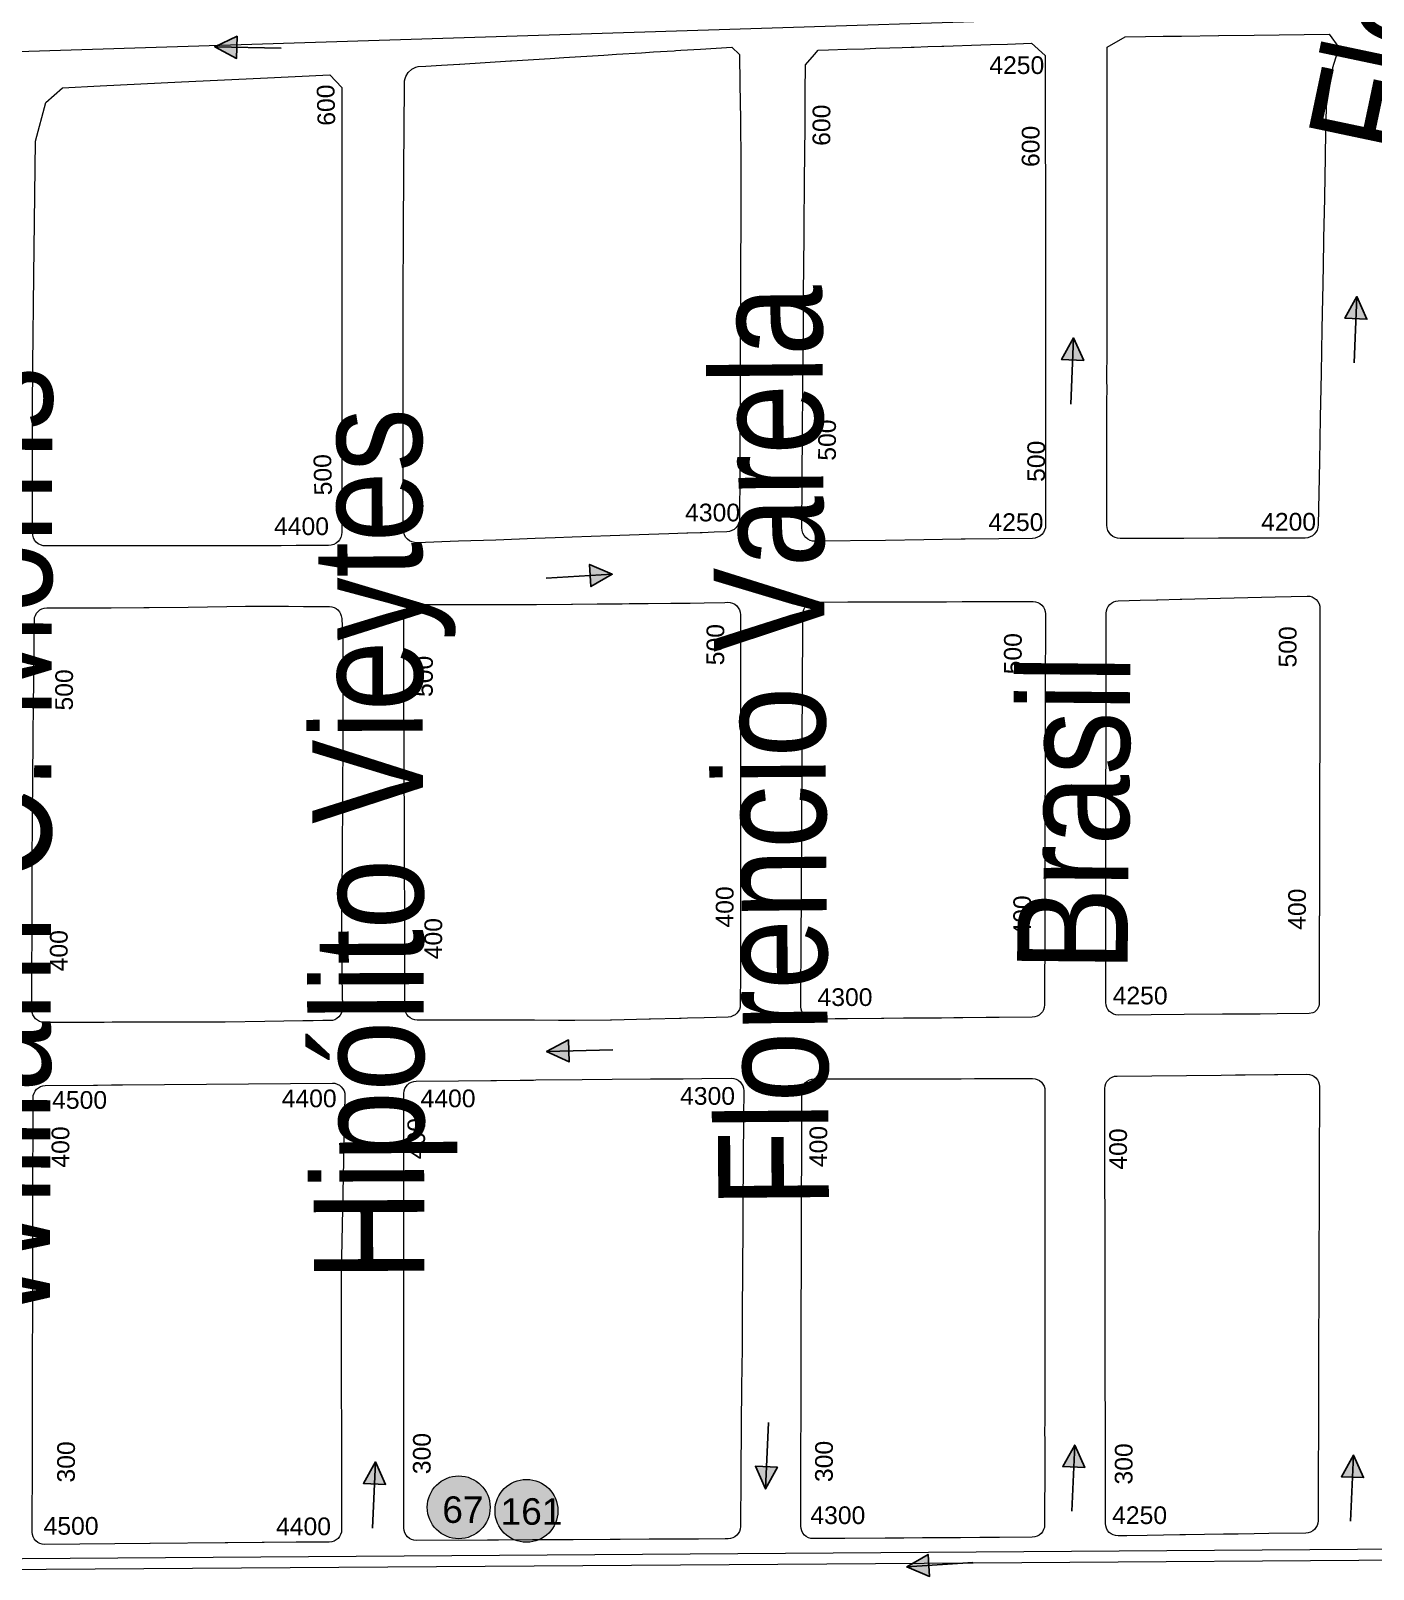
# Model space of a CAD drawing. Header units: millimetres. Extents: x 11558 to 23675, y 49449 to 61482.
# Drawn here: x 16001.3 to 16304.8, y 53663.4 to 54011.2 of the extents above; entities that cross this region are included whole.
import ezdxf

# ---------------------------------------------------------------- set-up
doc = ezdxf.new("R2010")
doc.units = ezdxf.units.MM
for name, color, linetype in [('0. plano base - nombres calles', 22, 'Continuous'), ('0. Plano Base - PLANO', 254, 'Continuous'), ('0. Plano base - sentido calles', 253, 'Continuous'), ('7. puesta en valor CC la lucila', 212, 'Continuous'), ('numeración', 7, 'Continuous')]:
    doc.layers.add(name, color=color, linetype=linetype)
doc.layers.add('Linea 161 ida', color=7, linetype='Continuous', true_color=0xd16b6b)
doc.layers.add('Linea 67 IDA', color=7, linetype='Continuous', true_color=0xcc9900)
doc.layers.add('Linea Bicentenario Original', color=7, linetype='Continuous', true_color=0x0000cc, transparency=0.5)
doc.layers.get('7. puesta en valor CC la lucila').off()
doc.styles.get("Standard").update_dxf_attribs({"font": 'arial.ttf'})

# ---------------------------------------------------------------- blocks, each defined once
blk = doc.blocks.new('MANZANAS')
at = {"layer": '0. Plano Base - PLANO', "color": 0, "linetype": 'Continuous', "lineweight": 5}
for points in [[(5636735.11, 6176470.93), (5636728.05, 6176467.24, -0.41524), (5636723.99, 6176468.51), (5636723.77, 6176468.95), (5636720.94, 6176474.4), (5636716.98, 6176482.03), (5636712.96, 6176489.78), (5636711.25, 6176493.07), (5636709.65, 6176496.16), (5636708.98, 6176497.44), (5636705.6, 6176503.96), (5636705.23, 6176504.67), (5636703.36, 6176508.28), (5636702.92, 6176509.12), (5636701.02, 6176512.78), (5636697.11, 6176520.33), (5636693.06, 6176528.13), (5636689.08, 6176535.79), (5636687.24, 6176539.34), (5636685.19, 6176543.31), (5636684.88, 6176543.89), (5636681.86, 6176549.71), (5636680.96, 6176551.46), (5636674.2, 6176564.48), (5636676.74, 6176568.41), (5636680.82, 6176570.6), (5636684.32, 6176572.47), (5636687.96, 6176574.43), (5636695.34, 6176578.38), (5636695.39, 6176578.4), (5636702.45, 6176582.19), (5636717.42, 6176590.21), (5636720.76, 6176588.52), (5636721.59, 6176583.79), (5636722.19, 6176581.97), (5636724.33, 6176575.37), (5636728.86, 6176566.23), (5636729.04, 6176565.91), (5636729.4, 6176565.14), (5636731.4, 6176561.12), (5636733.42, 6176557.04), (5636733.53, 6176556.83), (5636737.57, 6176548.66), (5636737.79, 6176548.22), (5636738, 6176547.81), (5636742.24, 6176539.24), (5636743.54, 6176536.64), (5636746.68, 6176530.29), (5636751.13, 6176521.33), (5636755.56, 6176512.39), (5636759.99, 6176503.45), (5636766.36, 6176490.6, -0.407842), (5636765.07, 6176486.61), (5636758.74, 6176483.3), (5636757.15, 6176482.47), (5636756.93, 6176482.35), (5636748.52, 6176477.95), (5636748.06, 6176477.71), (5636747.71, 6176477.53), (5636740.82, 6176473.92), (5636740.34, 6176473.67), (5636735.38, 6176471.07)], [(5636710.43, 6176458.13), (5636697.04, 6176450.94), (5636696.21, 6176450.5), (5636688.76, 6176446.5), (5636681.16, 6176442.42), (5636667.14, 6176434.89, -0.420524), (5636663.04, 6176436.17), (5636658.33, 6176445.43), (5636656.55, 6176448.92), (5636654.58, 6176452.78), (5636647.55, 6176466.58), (5636647.11, 6176467.44), (5636645.49, 6176470.62), (5636642.75, 6176476), (5636641.84, 6176477.78), (5636639.01, 6176483.35), (5636636.12, 6176489.02), (5636633.06, 6176495.02), (5636630.49, 6176500.07), (5636629.13, 6176502.75), (5636627.73, 6176505.49), (5636626.73, 6176507.45), (5636625.27, 6176510.31), (5636621.18, 6176518.34), (5636619.25, 6176522.13), (5636618.35, 6176523.9), (5636615.52, 6176529.45), (5636616.22, 6176532.46), (5636616.52, 6176533.71), (5636618.6, 6176534.88), (5636622.16, 6176536.88), (5636625.68, 6176538.86), (5636627.9, 6176540.11), (5636630.66, 6176541.65), (5636633.08, 6176543.01), (5636634.89, 6176544.03), (5636635.51, 6176544.32), (5636638.15, 6176545.86), (5636640.94, 6176547.42), (5636641.34, 6176547.65), (5636648.6, 6176551.72), (5636650.54, 6176552.82), (5636653.9, 6176554.7), (5636658.65, 6176557.37), (5636662.65, 6176556.33), (5636665.1, 6176551.61), (5636667.06, 6176547.86), (5636668.73, 6176544.66), (5636669.11, 6176543.92), (5636673.14, 6176536.18), (5636674.84, 6176532.92), (5636677.31, 6176528.16), (5636681.37, 6176520.37), (5636685.06, 6176513.28), (5636685.18, 6176513.04), (5636692.38, 6176499.21), (5636693.27, 6176497.51), (5636695.4, 6176493.42), (5636695.45, 6176493.33), (5636697.14, 6176490.07), (5636701.08, 6176482.5), (5636701.79, 6176481.15), (5636705.32, 6176474.37), (5636707.14, 6176470.86), (5636711.67, 6176462.16, -0.410496)], [(5636583.26, 6176394.3), (5636578.99, 6176402.47), (5636573.57, 6176412.88), (5636571.47, 6176416.91), (5636570.27, 6176419.22), (5636569.63, 6176420.44), (5636568.03, 6176423.54), (5636566.24, 6176427), (5636565.66, 6176428.12), (5636562.5, 6176434.23), (5636561.56, 6176436.04), (5636557.7, 6176443.52), (5636553.54, 6176451.61), (5636549.63, 6176459.21), (5636548.55, 6176461.32), (5636545.8, 6176466.7), (5636541.66, 6176474.82), (5636537.1, 6176483.75), (5636536.74, 6176484.45), (5636536.6, 6176484.96), (5636536.53, 6176485.48), (5636536.61, 6176486.53), (5636536.97, 6176487.52), (5636537.58, 6176488.38), (5636537.97, 6176488.74), (5636539.5, 6176489.65), (5636542.49, 6176491.45), (5636546, 6176493.54), (5636546.08, 6176493.59), (5636555.89, 6176499.5), (5636556.11, 6176499.63), (5636563.63, 6176504.15), (5636566.25, 6176505.72), (5636574.01, 6176510.39), (5636576.51, 6176511.89), (5636581.33, 6176514.78), (5636583.67, 6176516.19), (5636587.69, 6176518.61), (5636588.03, 6176518.81), (5636589.02, 6176519.41), (5636592.79, 6176521.67), (5636598.92, 6176525.36), (5636601.22, 6176524.69), (5636604.38, 6176518.77), (5636608.16, 6176511.71), (5636612.84, 6176502.93), (5636617, 6176494.85), (5636617.22, 6176494.43), (5636625, 6176479.32), (5636631.4, 6176466.88), (5636632.77, 6176464.22), (5636634.66, 6176460.55), (5636636.92, 6176456.16), (5636636.99, 6176456.02), (5636640.78, 6176448.67), (5636640.83, 6176448.56), (5636646.23, 6176438.08), (5636648.18, 6176434.31), (5636649.6, 6176431.57, -0.40429), (5636648.42, 6176427.58), (5636645.92, 6176426.16), (5636643.58, 6176424.84), (5636643.15, 6176424.6), (5636640.74, 6176423.24), (5636640.53, 6176423.11), (5636637.01, 6176421.13), (5636633.06, 6176418.89), (5636625.44, 6176414.58), (5636617.97, 6176410.36), (5636614.6, 6176408.46), (5636610.66, 6176406.28), (5636602.93, 6176401.86), (5636595.55, 6176397.69), (5636587.4, 6176393.08, -0.424016)], [(5636569.95, 6176383.31), (5636564.53, 6176380.47), (5636563.45, 6176379.91), (5636560.46, 6176378.35), (5636557.14, 6176376.62), (5636545.54, 6176370.58), (5636533.94, 6176364.53), (5636533.76, 6176364.44), (5636526.86, 6176360.84), (5636526.4, 6176360.61), (5636526.26, 6176360.53), (5636525.97, 6176360.38), (5636522.29, 6176358.46), (5636520.36, 6176357.46), (5636518.93, 6176356.71), (5636518.43, 6176356.45), (5636513.22, 6176353.74, -0.414645), (5636509.17, 6176355.02), (5636508.54, 6176356.24), (5636505.07, 6176362.91), (5636500.79, 6176371.15), (5636500.24, 6176372.22), (5636498.54, 6176375.49), (5636496.29, 6176379.82), (5636491.76, 6176388.74), (5636482.65, 6176406.76), (5636468.96, 6176433.88), (5636467.03, 6176442.72), (5636468.82, 6176447.4), (5636476.23, 6176451.72), (5636492.12, 6176460.98), (5636507.57, 6176469.99), (5636521.13, 6176477.9), (5636524.82, 6176476.6), (5636529.64, 6176467.33), (5636544.16, 6176439.41), (5636558.09, 6176412.6), (5636558.41, 6176411.99), (5636560.35, 6176408.25), (5636561.91, 6176405.25), (5636566.97, 6176395.53), (5636571.22, 6176387.36, -0.413212)], [(5636773.52, 6176372.63), (5636769.28, 6176380.81), (5636767.51, 6176384.24), (5636765.15, 6176388.78), (5636765.08, 6176388.92), (5636762.82, 6176393.28), (5636761.17, 6176396.45), (5636759.35, 6176399.97), (5636758.11, 6176402.37), (5636757.91, 6176402.75), (5636757.37, 6176403.79), (5636755.29, 6176407.79), (5636753.3, 6176411.64), (5636745.12, 6176427.41), (5636741.23, 6176434.92), (5636737.31, 6176442.48), (5636733.86, 6176449.14), (5636733, 6176450.8, -0.406739), (5636734.13, 6176454.54), (5636738.47, 6176456.93), (5636741.71, 6176458.72), (5636741.98, 6176458.86), (5636746.38, 6176461.29), (5636746.76, 6176461.5), (5636754.41, 6176465.72), (5636765.25, 6176471.69), (5636771.58, 6176475.19, -0.422105), (5636775.42, 6176474.02), (5636779.8, 6176465.55), (5636780.03, 6176465.11), (5636783.04, 6176459.28), (5636784.56, 6176456.34), (5636784.58, 6176456.29), (5636789.09, 6176447.57), (5636793.84, 6176438.38), (5636795.09, 6176435.96), (5636795.59, 6176434.98), (5636796.11, 6176433.99), (5636798.3, 6176429.74), (5636802.81, 6176421.01), (5636807.27, 6176412.4), (5636807.38, 6176412.18), (5636808.55, 6176409.93), (5636811.92, 6176403.41), (5636815.43, 6176396.6), (5636816.51, 6176394.51), (5636816.63, 6176394.11), (5636816.65, 6176393.27), (5636816.36, 6176392.48), (5636816.11, 6176392.13), (5636815.46, 6176391.61), (5636809.1, 6176388.25), (5636805.69, 6176386.44), (5636804.59, 6176385.86), (5636801.09, 6176384.01), (5636798.16, 6176382.46), (5636790.48, 6176378.4), (5636777.32, 6176371.44, -0.416674)], [(5636760.29, 6176362.03), (5636753.71, 6176358.54), (5636751.08, 6176357.14), (5636746.45, 6176354.69), (5636746.2, 6176354.6), (5636744.61, 6176353.71), (5636742.16, 6176352.41), (5636738.24, 6176350.33), (5636737.12, 6176349.74), (5636734.59, 6176348.4), (5636730.62, 6176346.29), (5636730.17, 6176346.05), (5636723.41, 6176342.47), (5636722.99, 6176342.24), (5636721.96, 6176341.7), (5636720.93, 6176341.15), (5636716.58, 6176338.84, -0.418139), (5636712.77, 6176340.03), (5636704.94, 6176355.3), (5636704.48, 6176356.19), (5636702.67, 6176359.71), (5636700.88, 6176363.19), (5636700.52, 6176363.89), (5636698.81, 6176367.22), (5636698.22, 6176368.37), (5636696.42, 6176371.88), (5636692.31, 6176379.89), (5636688.62, 6176387.08), (5636684.61, 6176394.88), (5636680.51, 6176402.88), (5636678.09, 6176407.58), (5636675.3, 6176413.02), (5636672.25, 6176418.96, -0.417978), (5636673.49, 6176422.75), (5636675.21, 6176423.6), (5636679.99, 6176426.14), (5636686.46, 6176429.51), (5636687.62, 6176430.11), (5636692.65, 6176432.74), (5636695.35, 6176434.15), (5636699.78, 6176436.46), (5636702.88, 6176438.08), (5636709.36, 6176441.46), (5636710.67, 6176442.14), (5636714.35, 6176444.06), (5636717.12, 6176445.51, -0.415416), (5636720.9, 6176444.31), (5636722.66, 6176440.9), (5636724.4, 6176437.54), (5636725.87, 6176434.69), (5636727.37, 6176431.79), (5636729.05, 6176428.54), (5636733.1, 6176420.7), (5636737.01, 6176413.12), (5636738.35, 6176410.53), (5636740.98, 6176405.43), (5636742.52, 6176402.47), (5636745.11, 6176397.44), (5636745.58, 6176396.53), (5636746.45, 6176394.85), (5636747.09, 6176393.6), (5636748.97, 6176389.96), (5636749.4, 6176389.14), (5636751.1, 6176385.84), (5636752.97, 6176382.23), (5636761.46, 6176365.78, -0.411013)], [(5636652.97, 6176305.56), (5636637.18, 6176297.36, -0.414023), (5636633.41, 6176298.56), (5636628, 6176308.94), (5636626.73, 6176311.38), (5636625.18, 6176314.34), (5636623.81, 6176316.95), (5636621.25, 6176321.99), (5636621.05, 6176322.21), (5636619.55, 6176325.07), (5636617.09, 6176329.78), (5636613.09, 6176337.41), (5636609.37, 6176344.51), (5636609.22, 6176344.79), (5636607.38, 6176348.31), (5636604.99, 6176352.86), (5636602.33, 6176357.94), (5636601.03, 6176360.41), (5636599.62, 6176363.12), (5636592.46, 6176376.8, -0.415055), (5636593.65, 6176380.58), (5636601.91, 6176384.87), (5636607.23, 6176387.65), (5636609.78, 6176388.97), (5636617.44, 6176392.97), (5636617.8, 6176393.16), (5636624.75, 6176396.86), (5636624.98, 6176396.98), (5636629.9, 6176399.59), (5636632.53, 6176400.99), (5636634.9, 6176402.25), (5636636.29, 6176402.99), (5636640.07, 6176405), (5636644.63, 6176407.42), (5636647.85, 6176409.13), (5636648.51, 6176409.47), (5636651.25, 6176410.93), (5636655.38, 6176413.22), (5636655.94, 6176413.53, -0.422567), (5636659.78, 6176412.37), (5636660.06, 6176411.83), (5636664.81, 6176402.7), (5636668.36, 6176395.91), (5636670.15, 6176392.48), (5636672.17, 6176388.59), (5636674.44, 6176384.22), (5636676, 6176381.24), (5636676.44, 6176380.4), (5636677.18, 6176378.98), (5636680.39, 6176372.77), (5636684.2, 6176365.44), (5636688.08, 6176357.93), (5636692.13, 6176350.11), (5636693.47, 6176347.51), (5636695.42, 6176343.73), (5636696.86, 6176340.96), (5636697.12, 6176340.45), (5636700.4, 6176334.12, -0.40551), (5636699.27, 6176330.38), (5636694.51, 6176327.74), (5636691.22, 6176325.91), (5636689.94, 6176325.2), (5636689.62, 6176325.02), (5636683.91, 6176321.85), (5636683.66, 6176321.71), (5636676.18, 6176317.55), (5636675.98, 6176317.45), (5636668.82, 6176313.69), (5636668.66, 6176313.61), (5636665.57, 6176312.01), (5636660.71, 6176309.51)], [(5636783.43, 6176359.08), (5636804.2, 6176370.12), (5636807.06, 6176371.64), (5636808.99, 6176372.67), (5636814.85, 6176375.78), (5636815.54, 6176376.15), (5636821.34, 6176379.24, -0.417973), (5636825.15, 6176378.05), (5636828.5, 6176371.55), (5636830.29, 6176368.07), (5636830.49, 6176367.69), (5636833.19, 6176362.44), (5636834.11, 6176360.65), (5636837.71, 6176353.67), (5636842.41, 6176344.57), (5636846.95, 6176335.75), (5636851.37, 6176327.17), (5636855.96, 6176318.27), (5636860.46, 6176309.53), (5636865.23, 6176300.27), (5636867.8, 6176295.29), (5636870.11, 6176290.82, -0.408801), (5636868.95, 6176287.07), (5636861.57, 6176283.1), (5636858.68, 6176281.54), (5636855.48, 6176279.81), (5636852.52, 6176278.22), (5636844.96, 6176274.14), (5636843.86, 6176273.55), (5636837.34, 6176270.04), (5636833.28, 6176267.85), (5636831.57, 6176266.93, -0.418221), (5636827.76, 6176268.09), (5636824.96, 6176273.46), (5636820.94, 6176281.16), (5636817.16, 6176288.41), (5636816.92, 6176288.89), (5636813.05, 6176296.3), (5636810.55, 6176301.08), (5636808.94, 6176304.17), (5636807.07, 6176307.76), (5636804.98, 6176311.77), (5636803.29, 6176315), (5636801.07, 6176319.26), (5636797.11, 6176326.84), (5636794.62, 6176331.63), (5636793.04, 6176334.65), (5636791.38, 6176337.83), (5636789.72, 6176341.03), (5636789.19, 6176342.04), (5636786.37, 6176347.44), (5636782.26, 6176355.31, -0.411928)], [(5636558.83, 6176259.21), (5636546.65, 6176282.68), (5636543.22, 6176289.36), (5636542.56, 6176290.66), (5636540.12, 6176295.46), (5636538.77, 6176298.12), (5636530.95, 6176313.53), (5636526.9, 6176321.48), (5636525.45, 6176324.35), (5636523.61, 6176327.97), (5636522.3, 6176330.54), (5636520.93, 6176333.25), (5636519.42, 6176336.22), (5636518.68, 6176337.68, -0.4119), (5636519.89, 6176341.43), (5636525.44, 6176344.31), (5636531.47, 6176347.44), (5636531.68, 6176347.54), (5636532.84, 6176348.14), (5636539.37, 6176351.61), (5636540.43, 6176352.18), (5636548.21, 6176356.34), (5636555.88, 6176360.44), (5636559.6, 6176362.46), (5636562.71, 6176364.15), (5636563.52, 6176364.52), (5636568.22, 6176366.94), (5636571.21, 6176368.48), (5636576.45, 6176371.16, -0.399637), (5636580.15, 6176370.07), (5636582.77, 6176365.54), (5636584.71, 6176361.82), (5636586.1, 6176359.16), (5636586.82, 6176357.78), (5636588.65, 6176354.28), (5636592.75, 6176346.43), (5636604.94, 6176322.53), (5636608.63, 6176315.3), (5636612.4, 6176307.92), (5636613.99, 6176304.8), (5636617.37, 6176298.52), (5636617.5, 6176298.29), (5636617.61, 6176298.08), (5636620.91, 6176291.95, -0.419124), (5636619.73, 6176288.14), (5636618.31, 6176287.4), (5636616.38, 6176286.34), (5636614.79, 6176285.48), (5636614.33, 6176285.24), (5636610.56, 6176283.21), (5636606.77, 6176281.18), (5636598.87, 6176276.94), (5636595.34, 6176275.06), (5636591.33, 6176272.97), (5636588.18, 6176271.33), (5636583.64, 6176268.97), (5636576.2, 6176265.16), (5636574.59, 6176264.25), (5636573.22, 6176263.54), (5636571.34, 6176262.56), (5636562.61, 6176258.02, -0.41462)], [(5636770.52, 6176348.58), (5636773.21, 6176343.38), (5636777.01, 6176336.05), (5636777.14, 6176335.81), (5636778.89, 6176332.43), (5636779.53, 6176331.2), (5636781.12, 6176328.13), (5636785.14, 6176320.39), (5636786.66, 6176317.45), (5636789.16, 6176312.62), (5636791.2, 6176308.69), (5636793.04, 6176305.15), (5636796.94, 6176297.63), (5636800.95, 6176289.89), (5636805.02, 6176282.04), (5636805.85, 6176280.39), (5636807.06, 6176278.11), (5636808.91, 6176274.54), (5636815.68, 6176261.48, -0.412099), (5636814.5, 6176257.72), (5636807.93, 6176254.25), (5636804.03, 6176252.19), (5636800.12, 6176250.13), (5636796.36, 6176248.15), (5636792.53, 6176246.12), (5636788.8, 6176244.16), (5636785.05, 6176242.18), (5636776.98, 6176237.92), (5636770.69, 6176234.6, -0.416844), (5636766.89, 6176235.79), (5636760.22, 6176248.71), (5636758.71, 6176251.63), (5636755.63, 6176257.6), (5636752.21, 6176264.22), (5636748.39, 6176271.63), (5636748.29, 6176271.82), (5636744.38, 6176279.38), (5636744.2, 6176279.73), (5636740.43, 6176287.03), (5636738.04, 6176291.66), (5636736.44, 6176294.77), (5636736.31, 6176295.02), (5636732.87, 6176301.67), (5636732.7, 6176302.01), (5636732.6, 6176302.19), (5636728.54, 6176310.05), (5636728.31, 6176310.5), (5636724.43, 6176318.02), (5636721.78, 6176323.15, -0.412843), (5636722.97, 6176326.92), (5636734.55, 6176332.96), (5636736.88, 6176334.18), (5636743.84, 6176337.81), (5636744.93, 6176338.38), (5636752.46, 6176342.31), (5636755.12, 6176343.7), (5636756.5, 6176344.43), (5636758.53, 6176345.48), (5636766.74, 6176349.77, -0.415063)], [(5636643.33, 6176285), (5636651.77, 6176289.48), (5636658.26, 6176292.93), (5636659.39, 6176293.53), (5636664.13, 6176296.04), (5636666.78, 6176297.45), (5636667.22, 6176297.69), (5636676.46, 6176302.6), (5636682.44, 6176305.77), (5636690.13, 6176309.85), (5636696.63, 6176313.3), (5636700.36, 6176315.28), (5636706.25, 6176318.41, -0.419065), (5636710.06, 6176317.21), (5636712.75, 6176311.94), (5636713.28, 6176310.89), (5636716.75, 6176304.09), (5636717.16, 6176303.3), (5636718.7, 6176300.27), (5636720.59, 6176296.56), (5636724.53, 6176288.84), (5636727.9, 6176282.22), (5636728.39, 6176281.25), (5636732.95, 6176272.32), (5636733.03, 6176272.16), (5636736.54, 6176265.42), (5636740.48, 6176257.55), (5636744.42, 6176249.83), (5636745.87, 6176246.97), (5636747.97, 6176242.85), (5636749.7, 6176239.46), (5636751.45, 6176236.04), (5636752.95, 6176233.08), (5636754.82, 6176229.41, -0.410639), (5636753.63, 6176225.66), (5636753.04, 6176225.35), (5636747.68, 6176222.54), (5636747.24, 6176222.31), (5636746.8, 6176222.08), (5636743.26, 6176220.21), (5636742.6, 6176219.86), (5636737.83, 6176217.35), (5636732.07, 6176214.32), (5636730.04, 6176213.25), (5636722.65, 6176209.36), (5636722.24, 6176209.14), (5636715.16, 6176205.42), (5636714.7, 6176205.18), (5636714.47, 6176205.06), (5636707.69, 6176201.49), (5636707.2, 6176201.23), (5636705.5, 6176200.34), (5636691.26, 6176192.84, -0.415729), (5636687.47, 6176194.03), (5636683.16, 6176202.33), (5636673.49, 6176220.93), (5636672.76, 6176222.34), (5636668.78, 6176230.01), (5636661.24, 6176244.51), (5636657.01, 6176252.66), (5636653.01, 6176260.34), (5636649.07, 6176267.94), (5636644.96, 6176275.84), (5636642.16, 6176281.24, -0.411595)], [(5636613.29, 6176154.49), (5636605.56, 6176169.47), (5636604.88, 6176170.77), (5636604, 6176172.48), (5636602.87, 6176174.66), (5636602.81, 6176174.78), (5636602.28, 6176175.81), (5636599.14, 6176181.88), (5636598.9, 6176182.35), (5636598.66, 6176182.82), (5636595.52, 6176188.88), (5636595.45, 6176189.03), (5636594.71, 6176190.46), (5636590.65, 6176198.32), (5636587.29, 6176204.81), (5636586.78, 6176205.8), (5636582.73, 6176213.64), (5636580.23, 6176218.49), (5636578.81, 6176221.25), (5636574.78, 6176229.01), (5636572.98, 6176232.5), (5636571.37, 6176235.6), (5636568.22, 6176241.68, -0.411272), (5636569.39, 6176245.44), (5636579.03, 6176250.56), (5636579.78, 6176250.96), (5636579.83, 6176250.98), (5636582.58, 6176252.44), (5636582.64, 6176252.47), (5636584.75, 6176253.59), (5636584.8, 6176253.62), (5636626.73, 6176275.87, -0.423069), (5636630.55, 6176274.63), (5636648.32, 6176238.55), (5636648.4, 6176238.39), (5636649.85, 6176235.62), (5636650.25, 6176234.86), (5636650.3, 6176234.76), (5636652.46, 6176230.62), (5636652.51, 6176230.53), (5636656.38, 6176223.12), (5636660.48, 6176215.26), (5636664.53, 6176207.52), (5636666.02, 6176204.66), (5636668.13, 6176200.62), (5636668.45, 6176200.01), (5636668.69, 6176199.55), (5636671.23, 6176194.68), (5636672.68, 6176191.9), (5636674.19, 6176189.02), (5636675.12, 6176187.24, -0.412348), (5636673.95, 6176183.47), (5636669.02, 6176180.86), (5636668.97, 6176180.83), (5636668.51, 6176180.59), (5636668.45, 6176180.56), (5636667.4, 6176180), (5636667.34, 6176179.97), (5636660.91, 6176176.56), (5636660.86, 6176176.53), (5636660.52, 6176176.35), (5636653.68, 6176172.72), (5636653.18, 6176172.45), (5636653.13, 6176172.43), (5636638.13, 6176164.47), (5636638.08, 6176164.44), (5636617.09, 6176153.31, -0.417434)]]:
    blk.add_lwpolyline(points, format="xyb", close=True, dxfattribs=at)
blk = doc.blocks.new('67 ida')
at = {"layer": 'Linea 67 IDA', "lineweight": 211, "true_color": 0xededed}
h = blk.add_hatch(color=7, dxfattribs=at)
h.dxf.hatch_style = 1
edge = h.paths.add_edge_path()
edge.add_arc((0, 0), 7.11, 0, 360)
at = {"layer": 'Linea 67 IDA', "lineweight": 9}
blk.add_circle((0, 0), 7.11, dxfattribs=at)
at = {"layer": 'Linea 67 IDA', "lineweight": 15, "insert": (-3.71, 2.48), "char_height": 6, "attachment_point": 1}
blk.add_mtext_dynamic_manual_height_columns('67', width=16.4579, gutter_width=12.5, heights=[0], dxfattribs=at)
blk = doc.blocks.new('161 ida')
at = {"layer": 'Linea 161 ida', "lineweight": 211, "true_color": 0xededed}
h = blk.add_hatch(color=7, dxfattribs=at)
h.dxf.hatch_style = 1
edge = h.paths.add_edge_path()
edge.add_arc((0, 0), 7.11, 0, 360)
at = {"layer": 'Linea 161 ida', "lineweight": 9}
blk.add_circle((0, 0), 7.11, dxfattribs=at)
at = {"layer": 'Linea 161 ida', "lineweight": 15, "insert": (-5.85, 2.85), "char_height": 6, "attachment_point": 1}
blk.add_mtext_dynamic_manual_height_columns('161', width=16.4579, gutter_width=12.5, heights=[0], dxfattribs=at)

msp = doc.modelspace()

# ---------------------------------------------------------------- hatches: boundary and pattern name
at = {"layer": '0. Plano base - sentido calles', "linetype": 'Continuous', "lineweight": 25, "ltscale": 2, "true_color": 0x1a1a1a}
h = msp.add_hatch(color=250, dxfattribs=at)
h.dxf.hatch_style = 1
h.paths.add_polyline_path([(16042.91, 54007.59), (16047.85, 54004.98), (16047.91, 54007.48)])
h.paths.add_polyline_path([(16042.91, 54007.59), (16047.91, 54007.48), (16047.96, 54009.98)])
h = msp.add_hatch(color=250, dxfattribs=at)
h.dxf.hatch_style = 1
h.paths.add_polyline_path([(16301.15, 53951.1), (16298.44, 53946.21), (16300.94, 53946.11)])
h.paths.add_polyline_path([(16301.15, 53951.1), (16300.94, 53946.11), (16303.43, 53946)])
h = msp.add_hatch(color=250, dxfattribs=at)
h.dxf.hatch_style = 1
h.paths.add_polyline_path([(16237.1, 53941.78), (16234.39, 53936.89), (16236.89, 53936.79)])
h.paths.add_polyline_path([(16237.1, 53941.78), (16236.89, 53936.79), (16239.39, 53936.68)])
h = msp.add_hatch(color=250, dxfattribs=at)
h.dxf.hatch_style = 1
h.paths.add_polyline_path([(16132.8, 53888.35), (16127.66, 53890.55), (16127.81, 53888.05)])
h.paths.add_polyline_path([(16132.8, 53888.35), (16127.81, 53888.05), (16127.96, 53885.56)])
h = msp.add_hatch(color=250, dxfattribs=at)
h.dxf.hatch_style = 1
h.paths.add_polyline_path([(16117.95, 53780.46), (16123.01, 53778.08), (16122.95, 53780.57)])
h.paths.add_polyline_path([(16117.95, 53780.46), (16122.95, 53780.57), (16122.89, 53783.07)])
h = msp.add_hatch(color=250, dxfattribs=at)
h.dxf.hatch_style = 1
h.paths.add_polyline_path([(16237.36, 53691.48), (16234.65, 53686.59), (16237.15, 53686.48)])
h.paths.add_polyline_path([(16237.36, 53691.48), (16237.15, 53686.48), (16239.64, 53686.38)])
h = msp.add_hatch(color=250, dxfattribs=at)
h.dxf.hatch_style = 1
h.paths.add_polyline_path([(16079.23, 53687.67), (16076.52, 53682.79), (16079.02, 53682.68)])
h.paths.add_polyline_path([(16079.23, 53687.67), (16079.02, 53682.68), (16081.52, 53682.57)])
h = msp.add_hatch(color=250, dxfattribs=at)
h.dxf.hatch_style = 1
h.paths.add_polyline_path([(16167.44, 53681.57), (16170.15, 53686.45), (16167.65, 53686.56)])
h.paths.add_polyline_path([(16167.44, 53681.57), (16167.65, 53686.56), (16165.16, 53686.67)])
h = msp.add_hatch(color=250, dxfattribs=at)
h.dxf.hatch_style = 1
h.paths.add_polyline_path([(16300.37, 53689.21), (16297.66, 53684.32), (16300.16, 53684.22)])
h.paths.add_polyline_path([(16300.37, 53689.21), (16300.16, 53684.22), (16302.65, 53684.11)])
h = msp.add_hatch(color=250, dxfattribs=at)
h.dxf.hatch_style = 1
h.paths.add_polyline_path([(16199.38, 53663.93), (16204.53, 53661.76), (16204.37, 53664.25)])
h.paths.add_polyline_path([(16199.38, 53663.93), (16204.37, 53664.25), (16204.21, 53666.74)])

# ---------------------------------------------------------------- linework, layer by layer
at = {"layer": '0. Plano base - sentido calles', "color": 250, "linetype": 'Continuous', "lineweight": 25, "ltscale": 2, "true_color": 0x1a1a1a}
for points in [[(16057.9, 54007.27), (16042.91, 54007.59), (16047.96, 54009.98), (16047.85, 54004.98), (16042.91, 54007.59)], [(16300.51, 53936.12), (16301.15, 53951.1), (16303.43, 53946), (16298.44, 53946.21), (16301.15, 53951.1)], [(16236.47, 53926.8), (16237.1, 53941.78), (16239.39, 53936.68), (16234.39, 53936.89), (16237.1, 53941.78)], [(16117.83, 53887.45), (16132.8, 53888.35), (16127.96, 53885.56), (16127.66, 53890.55), (16132.8, 53888.35)], [(16132.95, 53780.81), (16117.95, 53780.46), (16122.89, 53783.07), (16123.01, 53778.08), (16117.95, 53780.46)], [(16168.08, 53696.55), (16167.44, 53681.57), (16165.16, 53686.67), (16170.15, 53686.45), (16167.44, 53681.57)], [(16236.72, 53676.49), (16237.36, 53691.48), (16239.64, 53686.38), (16234.65, 53686.59), (16237.36, 53691.48)], [(16078.6, 53672.69), (16079.23, 53687.67), (16081.52, 53682.57), (16076.52, 53682.79), (16079.23, 53687.67)], [(16299.73, 53674.23), (16300.37, 53689.21), (16302.65, 53684.11), (16297.66, 53684.32), (16300.37, 53689.21)], [(16214.35, 53664.9), (16199.38, 53663.93), (16204.21, 53666.74), (16204.53, 53661.76), (16199.38, 53663.93)]]:
    msp.add_lwpolyline(points, dxfattribs=at)
at = {"layer": 'Linea 161 ida', "lineweight": 15}
msp.add_lwpolyline([(15038.53, 53630.5), (15295.58, 53649.16), (15371.25, 53654.67), (15484.23, 53659.53), (15810.17, 53662.07), (16225.4, 53664.88), (16529.57, 53667.04), (16965.89, 53670.07), (17201.7, 53671.86), (17517.89, 53678), (17563.08, 53658.66), (17581.23, 53686.03), (17603.13, 53700.55), (17634.67, 53705.92), (17684.92, 53701.24), (17730.71, 53684.71), (17931.54, 53691), (18114.3, 53694.88), (18298.16, 53701.83), (18520.75, 53709.01), (18726.26, 53714.34), (19024.98, 53724), (19387.6, 53734.8), (19584.12, 53739.87)], dxfattribs=at)
at = {"layer": 'Linea 67 IDA', "lineweight": 15}
msp.add_lwpolyline([(17239.07, 53674.45), (15848.48, 53664.71), (15849.34, 53987.58), (15871.19, 54250.82), (15769.61, 54247.76), (15766.63, 54247.66)], dxfattribs=at)
at = {"layer": 'Linea Bicentenario Original', "color": 165, "lineweight": 15, "true_color": 0x5e67af}
msp.add_lwpolyline([(17040.55, 54014.34), (16505.98, 54013.05), (16394.68, 54018.94), (15996.05, 54006.38), (15778.15, 54059.99), (15372.77, 54053.71), (15372.31, 54126.75), (15481.44, 54128), (15678.71, 54129.88), (15804.39, 54130.9), (15934.14, 54137.07), (16028.61, 54115.56), (16273.68, 54123.47), (16332.59, 54125.33), (16344.1, 54173.55), (16364.97, 54263.69), (16383.56, 54346.89), (16379.78, 54356.74), (16371.79, 54677.53), (16056.37, 54668.12), (15486.11, 54655.7), (15468.23, 55314.52)], dxfattribs=at)

# ---------------------------------------------------------------- block references
at = {"layer": '0. Plano Base - PLANO', "color": 28, "lineweight": 5, "true_color": 0x0d0d0d, "rotation": 332.5463477508169}
msp.add_blockref('MANZANAS', (-7833237.48, -2828296.13), dxfattribs=at)
at = {"layer": '7. puesta en valor CC la lucila', "color": 250, "lineweight": 30, "rotation": 332.5463477508169}
msp.add_blockref('MANZANAS', (-7833237.48, -2828296.13), dxfattribs=at)
at = {"layer": 'Linea 161 ida', "lineweight": 15}
msp.add_blockref('161 ida', (16113.39, 53676.6), dxfattribs=at)
at = {"layer": 'Linea 67 IDA', "lineweight": 15}
msp.add_blockref('67 ida', (16098.07, 53677.39), dxfattribs=at)

# ---------------------------------------------------------------- texts
at = {"layer": '0. plano base - nombres calles', "color": 250, "lineweight": 15, "true_color": 0x1a1a1a, "char_height": 25, "attachment_point": 1}
for s, insert, rotation in [('{\\fArial Narrow|b0|i0|c0|p34;Florentino Ameghino}', (16289.86, 53987.06), 78.1011), ('{\\fArial Narrow|b0|i0|c0|p34;Florencio Varela}', (16156.79, 53745), 90.4399), ('{\\fArial Narrow|b0|i0|c0|p34;William C. Morris}', (15980.62, 53718.97), 89.8431), ('{\\fArial Narrow|b0|i0|c0|p34;Hipólito Vieytes}', (16065.34, 53728.45), 90.1886), ('{\\fArial Narrow|b0|i0|c0|p34;Brasil}', (16224.3, 53798.6), 89.479)]:
    msp.add_mtext_dynamic_manual_height_columns(s, width=329.255, gutter_width=12.5, heights=[0], dxfattribs=dict(at, insert=insert, rotation=rotation))
at = {"layer": 'numeración', "color": 251, "true_color": 0x606162, "char_height": 4, "attachment_point": 1}
for s, insert in [('4250', (16218.04, 54005.44)), ('4300', (16149.26, 53904.3)), ('4250', (16217.85, 53902.13)), ('4200', (16279.5, 53902.21)), ('4400', (16056.31, 53901.2)), ('4300', (16179.2, 53794.74)), ('4250', (16245.93, 53795.09)), ('4500', (16006.14, 53771.49)), ('4400', (16058.04, 53771.84)), ('4400', (16089.45, 53771.84)), ('4300', (16148.12, 53772.4)), ('4300', (16177.58, 53677.61)), ('4250', (16245.81, 53677.61)), ('4500', (16004.21, 53675.2)), ('4400', (16056.76, 53675.09))]:
    msp.add_mtext_dynamic_manual_height_columns(s, width=16.0314, gutter_width=12.5, heights=[0], dxfattribs=dict(at, insert=insert))
for s, insert, rotation in [('600', (16066.17, 53989.69), 91.3906), ('600', (16178.07, 53985.21), 89.7885), ('600', (16225.36, 53980.42), 89.7885), ('500', (16179.34, 53914.02), 89.7885), ('500', (16226.62, 53909.23), 89.7885), ('500', (16065.44, 53906.13), 91.3906), ('500', (16154.08, 53867.77), 89.7885), ('500', (16221.34, 53865.72), 89.7885), ('500', (16283.49, 53867.26), 89.7885), ('500', (16088.19, 53860.6), 89.7885), ('500', (16006.83, 53857.54), 89.7885), ('400', (16156.19, 53808.47), 89.7885), ('400', (16223.45, 53806.42), 89.7885), ('400', (16285.6, 53807.96), 89.7885), ('400', (16005.62, 53798.57), 89.7885), ('400', (16090.29, 53801.3), 89.7885), ('400', (16006, 53754.2), 89.7885), ('400', (16086.45, 53756.09), 89.7885), ('400', (16177.37, 53754.31), 89.7885), ('400', (16245.14, 53753.74), 89.7885), ('300', (16087.71, 53684.89), 89.7885), ('300', (16007.27, 53683), 89.7885), ('300', (16178.64, 53683.11), 89.7885), ('300', (16246.41, 53682.55), 89.7885)]:
    msp.add_mtext_dynamic_manual_height_columns(s, width=16.0314, gutter_width=12.5, heights=[0], dxfattribs=dict(at, insert=insert, rotation=rotation))

doc.saveas('drawing.dxf')
